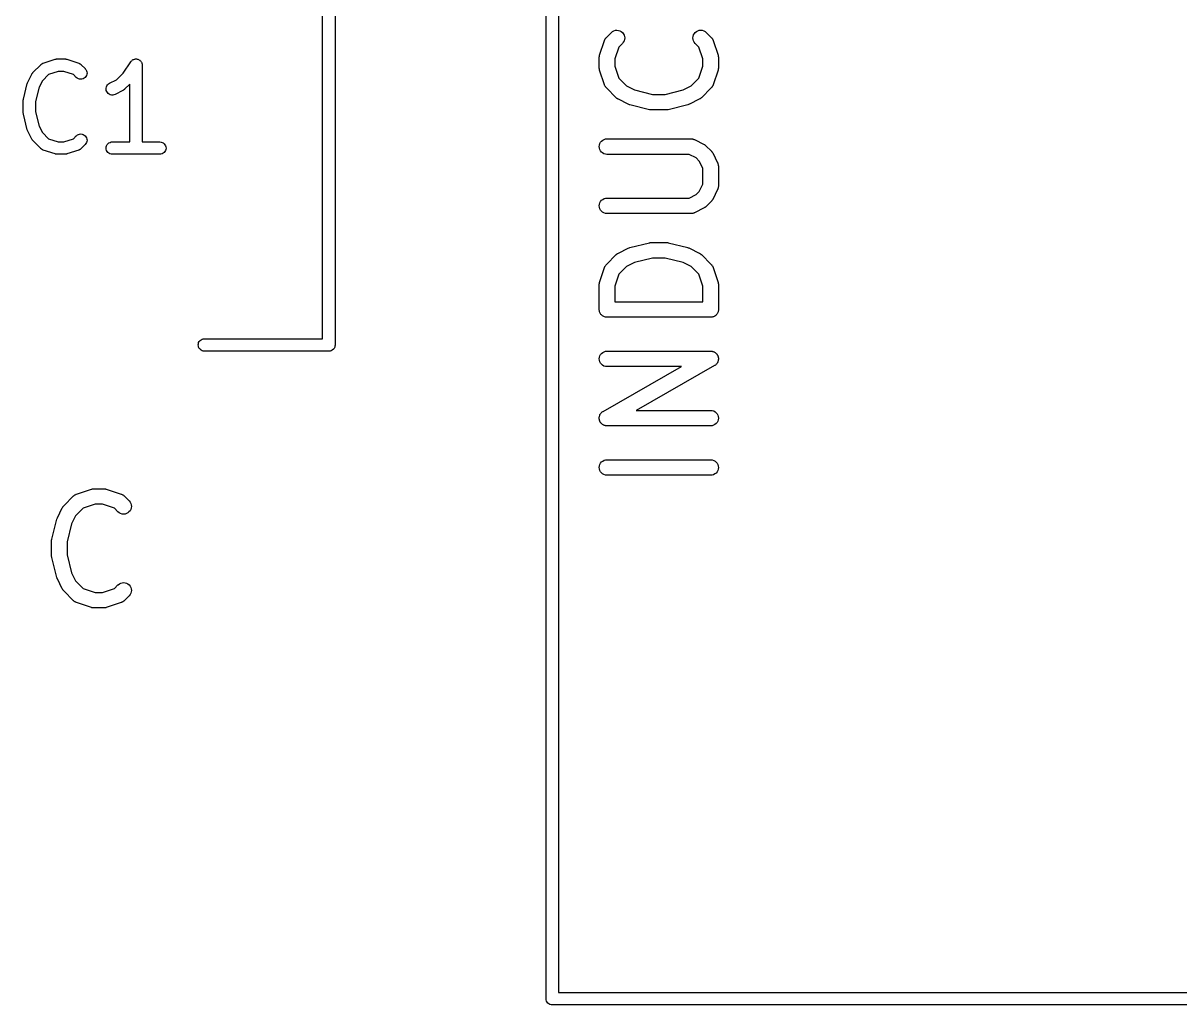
# Model space of a CAD drawing. Extents: x 105.3 to 177.1, y -73.4 to -52.7.
# Drawn here: x 141.04 to 152.2, y -72.99 to -63.52 of the extents above; entities that cross this region are included whole.
import ezdxf

# ---------------------------------------------------------------- set-up
doc = ezdxf.new("R2010")
doc.units = 0
doc.layers.add('BLACK', color=7, linetype='CONTINUOUS')

msp = doc.modelspace()

# ---------------------------------------------------------------- linework, layer by layer
at = {"layer": 'BLACK', "linetype": 'CONTINUOUS'}
for p, q in [((146.085, -72.9221), (146.085, -55.778)), ((146.205, -55.835), (146.205, -72.865)), ((143.93, -66.56), (143.93, -63.1893)), ((144.05, -63.1674), (144.05, -66.6171)), ((146.727, -63.5966), (146.74, -63.5899)), ((146.74, -63.5899), (146.754, -63.5858)), ((146.754, -63.5858), (146.768, -63.5845)), ((146.768, -63.5845), (146.783, -63.5861)), ((146.783, -63.5861), (146.797, -63.5905)), ((146.797, -63.5905), (146.81, -63.5975)), ((147.536, -63.5969), (147.549, -63.5901)), ((147.549, -63.5901), (147.563, -63.5859)), ((147.563, -63.5859), (147.577, -63.5845)), ((147.577, -63.5845), (147.592, -63.586)), ((147.592, -63.586), (147.606, -63.5903)), ((147.606, -63.5903), (147.619, -63.5972)), ((146.601, -63.8263), (146.649, -63.6834)), ((146.649, -63.6824), (146.65, -63.6804)), ((146.649, -63.6834), (146.649, -63.6824)), ((146.65, -63.6804), (146.651, -63.6783)), ((146.651, -63.6783), (146.653, -63.6738)), ((146.653, -63.6738), (146.655, -63.6691)), ((146.655, -63.6691), (146.657, -63.6674)), ((146.657, -63.6674), (146.658, -63.6654)), ((146.658, -63.6654), (146.661, -63.6615)), ((146.661, -63.6615), (146.664, -63.6573)), ((146.664, -63.6573), (146.666, -63.6558)), ((146.666, -63.6558), (146.667, -63.6541)), ((146.667, -63.6541), (146.715, -63.6065)), ((146.715, -63.6058), (146.727, -63.5966)), ((146.715, -63.6065), (146.715, -63.6058)), ((146.81, -63.5975), (146.821, -63.6069)), ((146.821, -63.6069), (146.83, -63.6182)), ((146.83, -63.7012), (146.821, -63.7126)), ((146.83, -63.6182), (146.837, -63.6312)), ((146.837, -63.6883), (146.83, -63.7012)), ((146.837, -63.6312), (146.841, -63.6452)), ((146.841, -63.6743), (146.837, -63.6883)), ((146.841, -63.6452), (146.843, -63.6598)), ((146.843, -63.6598), (146.841, -63.6743)), ((147.502, -63.6587), (147.504, -63.6442)), ((147.503, -63.6733), (147.502, -63.6587)), ((147.508, -63.6874), (147.503, -63.6733)), ((147.504, -63.6442), (147.508, -63.6302)), ((147.508, -63.6302), (147.515, -63.6174)), ((147.514, -63.7004), (147.508, -63.6874)), ((147.523, -63.7118), (147.514, -63.7004)), ((147.515, -63.6174), (147.524, -63.6061)), ((147.524, -63.6061), (147.536, -63.5969)), ((147.619, -63.5972), (147.63, -63.6065)), ((147.63, -63.6065), (147.678, -63.6541)), ((147.678, -63.6541), (147.679, -63.6549)), ((147.679, -63.6549), (147.68, -63.6566)), ((147.68, -63.6566), (147.682, -63.6581)), ((147.682, -63.6581), (147.684, -63.6623)), ((147.684, -63.6623), (147.688, -63.6663)), ((147.688, -63.6663), (147.689, -63.6682)), ((147.689, -63.6682), (147.69, -63.6701)), ((147.69, -63.6701), (147.692, -63.6747)), ((147.692, -63.6747), (147.694, -63.6793)), ((147.694, -63.6793), (147.695, -63.6814)), ((147.695, -63.6814), (147.696, -63.6834)), ((147.696, -63.6834), (147.744, -63.8263)), ((146.786, -63.7477), (146.747, -63.8622)), ((146.821, -63.7126), (146.786, -63.7477)), ((147.524, -63.7126), (147.523, -63.7118)), ((147.559, -63.7477), (147.524, -63.7126)), ((147.597, -63.8622), (147.559, -63.7477)), ((141.135, -63.9938), (141.211, -63.9176)), ((141.211, -63.9176), (141.212, -63.917)), ((141.212, -63.917), (141.213, -63.9159)), ((141.213, -63.9159), (141.215, -63.9146)), ((141.215, -63.9146), (141.218, -63.9122)), ((141.218, -63.9122), (141.221, -63.9097)), ((141.221, -63.9097), (141.223, -63.9089)), ((141.223, -63.9089), (141.224, -63.9078)), ((141.224, -63.9078), (141.228, -63.9062)), ((141.228, -63.9062), (141.232, -63.9043)), ((141.232, -63.9043), (141.233, -63.9038)), ((141.233, -63.9038), (141.235, -63.9031)), ((141.235, -63.9031), (141.349, -63.865)), ((141.349, -63.865), (141.35, -63.8647)), ((141.35, -63.8647), (141.353, -63.864)), ((141.353, -63.864), (141.356, -63.863)), ((141.356, -63.863), (141.359, -63.8628)), ((141.359, -63.8628), (141.361, -63.8623)), ((141.361, -63.8623), (141.365, -63.8622)), ((141.365, -63.8622), (141.368, -63.8619)), ((141.368, -63.8619), (141.444, -63.8619)), ((141.444, -63.8619), (141.445, -63.8619)), ((141.445, -63.8619), (141.448, -63.8623)), ((141.448, -63.8623), (141.452, -63.8624)), ((141.452, -63.8624), (141.454, -63.8629)), ((141.454, -63.8629), (141.457, -63.8632)), ((141.457, -63.8632), (141.46, -63.8642)), ((141.46, -63.8642), (141.463, -63.865)), ((141.463, -63.865), (141.578, -63.9031)), ((141.578, -63.9031), (141.578, -63.9033)), ((141.578, -63.9033), (141.58, -63.9041)), ((141.58, -63.9041), (141.582, -63.9046)), ((141.582, -63.9046), (141.585, -63.9065)), ((141.585, -63.9065), (141.589, -63.9083)), ((141.589, -63.9083), (141.59, -63.9093)), ((141.59, -63.9093), (141.592, -63.9101)), ((141.592, -63.9101), (141.595, -63.9127)), ((141.595, -63.9127), (141.598, -63.9152)), ((141.598, -63.9152), (141.6, -63.9165)), ((141.6, -63.9165), (141.601, -63.9176)), ((141.601, -63.9176), (141.639, -63.9557)), ((142.007, -63.998), (142.08, -63.8886)), ((142.08, -63.888), (142.081, -63.8879)), ((142.08, -63.8886), (142.08, -63.888)), ((142.08, -63.888), (142.08, -63.888)), ((142.08, -63.888), (142.08, -63.888)), ((142.081, -63.8879), (142.084, -63.8834)), ((142.084, -63.8834), (142.088, -63.879)), ((142.088, -63.879), (142.093, -63.8753)), ((142.088, -63.879), (142.088, -63.879)), ((142.088, -63.879), (142.088, -63.879)), ((142.093, -63.8753), (142.097, -63.8717)), ((142.097, -63.8716), (142.103, -63.8688)), ((142.097, -63.8717), (142.097, -63.8716)), ((142.097, -63.8717), (142.097, -63.8717)), ((142.103, -63.8688), (142.108, -63.8663)), ((142.108, -63.8662), (142.114, -63.8645)), ((142.108, -63.8663), (142.108, -63.8662)), ((142.108, -63.8663), (142.108, -63.8663)), ((142.114, -63.8645), (142.119, -63.863)), ((142.119, -63.8629), (142.125, -63.8624)), ((142.119, -63.863), (142.119, -63.8629)), ((142.119, -63.863), (142.119, -63.863)), ((142.125, -63.8624), (142.13, -63.8619)), ((142.13, -63.8619), (142.131, -63.8619)), ((142.13, -63.8619), (142.13, -63.8619)), ((142.131, -63.8619), (142.136, -63.8625)), ((142.136, -63.8625), (142.142, -63.8631)), ((142.142, -63.8631), (142.142, -63.8631)), ((142.142, -63.8631), (142.142, -63.8631)), ((142.142, -63.8631), (142.147, -63.8648)), ((142.147, -63.8648), (142.153, -63.8666)), ((142.153, -63.8666), (142.153, -63.8666)), ((142.153, -63.8666), (142.153, -63.8666)), ((142.153, -63.8666), (142.159, -63.8695)), ((142.159, -63.8695), (142.164, -63.8722)), ((142.164, -63.8722), (142.164, -63.8722)), ((142.164, -63.8722), (142.164, -63.8722)), ((142.164, -63.8722), (142.168, -63.8761)), ((142.168, -63.8761), (142.173, -63.8796)), ((142.173, -63.8796), (142.173, -63.8797)), ((142.173, -63.8797), (142.173, -63.8797)), ((142.173, -63.8797), (142.176, -63.8844)), ((142.176, -63.8844), (142.18, -63.8887)), ((142.18, -63.8887), (142.18, -63.8887)), ((142.18, -63.8887), (142.18, -63.8888)), ((142.18, -63.8888), (142.183, -63.8941)), ((142.183, -63.8941), (142.185, -63.899)), ((142.185, -63.899), (142.185, -63.8991)), ((142.185, -63.8991), (142.186, -63.8991)), ((142.186, -63.8991), (142.187, -63.9044)), ((142.187, -63.9044), (142.189, -63.9102)), ((142.189, -63.9102), (142.189, -63.9103)), ((142.189, -63.9103), (142.189, -63.9103)), ((142.189, -63.9103), (142.189, -63.9159)), ((142.189, -63.9159), (142.19, -63.9219)), ((142.19, -63.9219), (142.19, -64.6619)), ((146.597, -63.849), (146.598, -63.8448)), ((146.597, -63.85), (146.597, -63.849)), ((146.597, -63.9452), (146.597, -63.85)), ((146.598, -63.8406), (146.599, -63.8375)), ((146.598, -63.8448), (146.598, -63.8406)), ((146.599, -63.8344), (146.6, -63.8304)), ((146.599, -63.8375), (146.599, -63.8344)), ((146.6, -63.8304), (146.601, -63.8263)), ((146.747, -63.8622), (146.747, -63.9331)), ((147.597, -63.9331), (147.597, -63.8622)), ((147.744, -63.8263), (147.744, -63.8273)), ((147.744, -63.8273), (147.745, -63.8314)), ((147.745, -63.8314), (147.746, -63.8354)), ((147.746, -63.8354), (147.746, -63.8385)), ((147.746, -63.8385), (147.747, -63.8416)), ((147.747, -63.8416), (147.747, -63.8458)), ((147.747, -63.8458), (147.747, -63.85)), ((147.747, -63.85), (147.747, -63.9452)), ((141.086, -64.0855), (141.124, -64.0094)), ((141.124, -64.0086), (141.126, -64.0058)), ((141.124, -64.0094), (141.124, -64.0086)), ((141.126, -64.0058), (141.128, -64.0028)), ((141.128, -64.0028), (141.129, -64.0009)), ((141.129, -64.0009), (141.131, -63.9988)), ((141.131, -63.9988), (141.133, -63.9964)), ((141.133, -63.9964), (141.135, -63.9938)), ((141.286, -64.0124), (141.227, -64.0717)), ((141.378, -63.9819), (141.286, -64.0124)), ((141.435, -63.9819), (141.378, -63.9819)), ((141.526, -64.0124), (141.435, -63.9819)), ((141.554, -64.0405), (141.526, -64.0124)), ((141.563, -64.048), (141.554, -64.0405)), ((141.639, -64.0408), (141.63, -64.0482)), ((141.639, -63.9557), (141.64, -63.9563)), ((141.646, -64.0318), (141.639, -64.0408)), ((141.64, -63.9563), (141.647, -63.9654)), ((141.652, -64.0215), (141.646, -64.0318)), ((141.647, -63.9654), (141.652, -63.9758)), ((141.652, -63.9758), (141.656, -63.9871)), ((141.655, -64.0104), (141.652, -64.0215)), ((141.657, -63.9987), (141.655, -64.0104)), ((141.656, -63.9871), (141.657, -63.9987)), ((141.942, -64.0631), (142.007, -63.998)), ((146.598, -63.9494), (146.597, -63.9452)), ((146.598, -63.9536), (146.598, -63.9494)), ((146.599, -63.9567), (146.598, -63.9536)), ((146.599, -63.9598), (146.599, -63.9567)), ((146.6, -63.9638), (146.599, -63.9598)), ((146.601, -63.968), (146.6, -63.9638)), ((146.601, -63.969), (146.601, -63.968)), ((146.649, -64.1118), (146.601, -63.969)), ((146.747, -63.9331), (146.786, -64.0476)), ((147.559, -64.0476), (147.597, -63.9331)), ((147.744, -63.969), (147.696, -64.1118)), ((147.746, -63.9608), (147.744, -63.9648)), ((147.744, -63.9648), (147.744, -63.969)), ((147.747, -63.9547), (147.746, -63.9577)), ((147.746, -63.9577), (147.746, -63.9608)), ((147.747, -63.9452), (147.747, -63.9463)), ((147.747, -63.9463), (147.747, -63.9505)), ((147.747, -63.9505), (147.747, -63.9547)), ((141.043, -64.2502), (141.081, -64.0978)), ((141.081, -64.0978), (141.082, -64.097)), ((141.082, -64.0965), (141.084, -64.0913)), ((141.082, -64.0968), (141.082, -64.0965)), ((141.082, -64.097), (141.082, -64.0968)), ((141.084, -64.0913), (141.086, -64.086)), ((141.086, -64.0858), (141.086, -64.0855)), ((141.086, -64.086), (141.086, -64.0858)), ((141.196, -64.1333), (141.161, -64.2721)), ((141.227, -64.0717), (141.196, -64.1333)), ((141.574, -64.0535), (141.563, -64.048)), ((141.585, -64.0569), (141.574, -64.0535)), ((141.596, -64.0581), (141.585, -64.0569)), ((141.608, -64.057), (141.596, -64.0581)), ((141.619, -64.0536), (141.608, -64.057)), ((141.63, -64.0482), (141.619, -64.0536)), ((141.842, -64.1427), (141.845, -64.1313)), ((141.842, -64.1544), (141.842, -64.1427)), ((141.845, -64.1313), (141.849, -64.1206)), ((141.849, -64.1206), (141.856, -64.1111)), ((141.856, -64.1111), (141.865, -64.103)), ((141.865, -64.103), (141.875, -64.0968)), ((141.875, -64.0968), (141.942, -64.0631)), ((142.07, -64.1049), (142.02, -64.1548)), ((142.07, -64.6619), (142.07, -64.1049)), ((146.65, -64.1138), (146.649, -64.1118)), ((146.65, -64.1159), (146.65, -64.1138)), ((146.653, -64.1205), (146.65, -64.1159)), ((146.655, -64.1252), (146.653, -64.1205)), ((146.656, -64.127), (146.655, -64.1252)), ((146.657, -64.1289), (146.656, -64.127)), ((146.66, -64.133), (146.657, -64.1289)), ((146.663, -64.1371), (146.66, -64.133)), ((146.665, -64.1387), (146.663, -64.1371)), ((146.666, -64.1404), (146.665, -64.1387)), ((146.667, -64.1411), (146.666, -64.1404)), ((146.762, -64.2364), (146.667, -64.1411)), ((146.786, -64.0476), (146.86, -64.1217)), ((146.86, -64.1217), (146.937, -64.1602)), ((147.408, -64.1602), (147.485, -64.1217)), ((147.485, -64.1217), (147.559, -64.0476)), ((147.678, -64.1411), (147.583, -64.2364)), ((147.679, -64.1394), (147.678, -64.1411)), ((147.681, -64.1379), (147.679, -64.1394)), ((147.684, -64.1338), (147.681, -64.1379)), ((147.687, -64.1298), (147.684, -64.1338)), ((147.688, -64.1279), (147.687, -64.1298)), ((147.689, -64.1261), (147.688, -64.1279)), ((147.692, -64.1214), (147.689, -64.1261)), ((147.694, -64.1169), (147.692, -64.1214)), ((147.695, -64.1148), (147.694, -64.1169)), ((147.696, -64.1128), (147.695, -64.1148)), ((147.696, -64.1118), (147.696, -64.1128)), ((141.041, -64.2639), (141.042, -64.2629)), ((141.041, -64.2648), (141.041, -64.2639)), ((141.042, -64.2571), (141.043, -64.2523)), ((141.042, -64.2618), (141.042, -64.2571)), ((141.042, -64.2629), (141.042, -64.2618)), ((141.043, -64.2513), (141.043, -64.2502)), ((141.043, -64.2523), (141.043, -64.2513)), ((141.843, -64.166), (141.842, -64.1544)), ((141.848, -64.1769), (141.843, -64.166)), ((141.854, -64.1869), (141.848, -64.1769)), ((141.862, -64.1955), (141.854, -64.1869)), ((141.871, -64.2023), (141.862, -64.1955)), ((141.882, -64.2072), (141.871, -64.2023)), ((141.893, -64.2099), (141.882, -64.2072)), ((141.905, -64.2104), (141.893, -64.2099)), ((141.917, -64.2085), (141.905, -64.2104)), ((141.928, -64.2045), (141.917, -64.2085)), ((142.004, -64.166), (141.928, -64.2041)), ((141.928, -64.2041), (141.928, -64.2045)), ((142.007, -64.1643), (142.004, -64.166)), ((142.01, -64.1627), (142.007, -64.1643)), ((142.012, -64.1611), (142.01, -64.1627)), ((142.014, -64.1598), (142.012, -64.1611)), ((142.017, -64.1575), (142.014, -64.1598)), ((142.019, -64.1554), (142.017, -64.1575)), ((142.02, -64.1548), (142.019, -64.1554)), ((146.765, -64.239), (146.762, -64.2364)), ((146.768, -64.242), (146.765, -64.239)), ((146.771, -64.2437), (146.768, -64.242)), ((146.774, -64.2457), (146.771, -64.2437)), ((146.777, -64.2476), (146.774, -64.2457)), ((146.781, -64.2499), (146.777, -64.2476)), ((146.782, -64.2504), (146.781, -64.2499)), ((146.877, -64.298), (146.782, -64.2504)), ((146.937, -64.1602), (147.11, -64.2036)), ((147.11, -64.2036), (147.235, -64.2036)), ((147.235, -64.2036), (147.408, -64.1602)), ((147.563, -64.2504), (147.468, -64.298)), ((147.567, -64.2482), (147.563, -64.2504)), ((147.57, -64.2462), (147.567, -64.2482)), ((147.573, -64.2443), (147.57, -64.2462)), ((147.575, -64.2426), (147.573, -64.2443)), ((147.579, -64.2397), (147.575, -64.2426)), ((147.582, -64.2371), (147.579, -64.2397)), ((147.583, -64.2364), (147.582, -64.2371)), ((141.041, -64.379), (141.041, -64.2648)), ((141.161, -64.2721), (141.161, -64.3717)), ((141.161, -64.3717), (141.196, -64.5105)), ((146.877, -64.2982), (146.877, -64.298)), ((146.878, -64.2983), (146.877, -64.2982)), ((146.884, -64.3008), (146.878, -64.2983)), ((146.891, -64.3033), (146.884, -64.3008)), ((146.891, -64.3035), (146.891, -64.3033)), ((146.891, -64.3033), (146.891, -64.3033)), ((146.892, -64.3037), (146.891, -64.3035)), ((147.083, -64.3513), (146.892, -64.3037)), ((147.084, -64.3515), (147.083, -64.3513)), ((147.085, -64.3519), (147.084, -64.3515)), ((147.091, -64.3526), (147.085, -64.3519)), ((147.097, -64.3535), (147.091, -64.3526)), ((147.099, -64.3534), (147.097, -64.3535)), ((147.1, -64.3536), (147.099, -64.3534)), ((147.101, -64.3536), (147.1, -64.3536)), ((147.244, -64.3536), (147.101, -64.3536)), ((147.245, -64.3534), (147.244, -64.3536)), ((147.246, -64.3535), (147.245, -64.3534)), ((147.252, -64.3527), (147.246, -64.3535)), ((147.258, -64.3521), (147.252, -64.3527)), ((147.26, -64.3518), (147.258, -64.3521)), ((147.261, -64.3516), (147.26, -64.3518)), ((147.262, -64.3513), (147.261, -64.3516)), ((147.452, -64.3037), (147.262, -64.3513)), ((147.453, -64.3036), (147.452, -64.3037)), ((147.46, -64.3012), (147.453, -64.3035)), ((147.453, -64.3035), (147.453, -64.3036)), ((147.466, -64.2988), (147.46, -64.3012)), ((147.467, -64.2986), (147.466, -64.2988)), ((147.468, -64.298), (147.467, -64.2985)), ((147.467, -64.2985), (147.467, -64.2986)), ((141.042, -64.3801), (141.041, -64.379)), ((141.041, -64.3812), (141.042, -64.3801)), ((141.042, -64.3859), (141.041, -64.3812)), ((141.043, -64.3907), (141.042, -64.3859)), ((141.043, -64.3917), (141.043, -64.3907)), ((141.043, -64.3928), (141.043, -64.3917)), ((141.043, -64.3936), (141.043, -64.3928)), ((141.081, -64.546), (141.043, -64.3936)), ((141.081, -64.5462), (141.081, -64.546)), ((141.081, -64.5465), (141.081, -64.5462)), ((141.083, -64.5518), (141.081, -64.5465)), ((141.085, -64.557), (141.083, -64.5518)), ((141.085, -64.5572), (141.085, -64.557)), ((141.085, -64.5575), (141.085, -64.5572)), ((141.086, -64.5583), (141.085, -64.5575)), ((141.124, -64.6345), (141.086, -64.5583)), ((141.196, -64.5105), (141.227, -64.5721)), ((141.227, -64.5721), (141.286, -64.6314)), ((141.555, -64.6027), (141.564, -64.5954)), ((141.564, -64.5954), (141.574, -64.59)), ((141.574, -64.59), (141.586, -64.5867)), ((141.586, -64.5867), (141.597, -64.5857)), ((141.597, -64.5857), (141.609, -64.587)), ((141.609, -64.587), (141.62, -64.5905)), ((141.62, -64.5905), (141.63, -64.5961)), ((141.63, -64.5961), (141.639, -64.6036)), ((141.126, -64.6373), (141.124, -64.6345)), ((141.127, -64.6403), (141.126, -64.6373)), ((141.129, -64.6423), (141.127, -64.6403)), ((141.13, -64.6444), (141.129, -64.6423)), ((141.132, -64.6468), (141.13, -64.6444)), ((141.135, -64.6494), (141.132, -64.6468)), ((141.135, -64.65), (141.135, -64.6494)), ((141.211, -64.7262), (141.135, -64.65)), ((141.286, -64.6314), (141.378, -64.6619)), ((141.378, -64.6619), (141.435, -64.6619)), ((141.435, -64.6619), (141.526, -64.6314)), ((141.526, -64.6314), (141.554, -64.6033)), ((141.554, -64.6033), (141.555, -64.6027)), ((141.639, -64.6881), (141.601, -64.7262)), ((141.639, -64.6036), (141.647, -64.6127)), ((141.647, -64.6791), (141.639, -64.6881)), ((141.647, -64.6127), (141.652, -64.623)), ((141.652, -64.6688), (141.647, -64.6791)), ((141.652, -64.623), (141.656, -64.6343)), ((141.655, -64.6576), (141.652, -64.6688)), ((141.657, -64.6459), (141.655, -64.6576)), ((141.656, -64.6343), (141.657, -64.6459)), ((141.841, -64.7215), (141.843, -64.7098)), ((141.843, -64.7098), (141.846, -64.6987)), ((141.846, -64.6987), (141.852, -64.6884)), ((141.852, -64.6884), (141.859, -64.6793)), ((141.859, -64.6793), (141.868, -64.6719)), ((141.868, -64.6719), (141.879, -64.6664)), ((141.879, -64.6664), (141.89, -64.663)), ((141.89, -64.663), (141.901, -64.6619)), ((141.901, -64.6619), (142.07, -64.6619)), ((142.19, -64.6619), (142.359, -64.6619)), ((142.359, -64.6619), (142.359, -64.6619)), ((142.359, -64.6619), (142.371, -64.6632)), ((142.371, -64.6632), (142.382, -64.6668)), ((142.382, -64.6668), (142.392, -64.6724)), ((142.392, -64.6724), (142.401, -64.6799)), ((142.401, -64.6799), (142.409, -64.689)), ((142.409, -64.689), (142.414, -64.6994)), ((142.414, -64.6994), (142.418, -64.7107)), ((146.597, -64.7066), (146.599, -64.6921)), ((146.599, -64.7212), (146.597, -64.7066)), ((146.599, -64.6921), (146.603, -64.6781)), ((146.603, -64.6781), (146.61, -64.6652)), ((146.61, -64.6652), (146.62, -64.6539)), ((146.62, -64.6539), (146.631, -64.6447)), ((146.631, -64.6447), (146.644, -64.6378)), ((146.644, -64.6378), (146.658, -64.6336)), ((146.658, -64.6336), (146.672, -64.6321)), ((146.672, -64.6321), (147.482, -64.6321)), ((147.482, -64.6321), (147.483, -64.6321)), ((147.483, -64.6321), (147.485, -64.6324)), ((147.485, -64.6324), (147.487, -64.6323)), ((147.487, -64.6323), (147.492, -64.6332)), ((147.492, -64.6332), (147.497, -64.6338)), ((147.497, -64.6338), (147.5, -64.6344)), ((147.5, -64.6344), (147.502, -64.6348)), ((147.502, -64.6348), (147.507, -64.6367)), ((147.507, -64.6367), (147.511, -64.6382)), ((147.511, -64.6382), (147.513, -64.6393)), ((147.513, -64.6393), (147.515, -64.6401)), ((147.515, -64.6401), (147.611, -64.6877)), ((147.611, -64.6877), (147.612, -64.6882)), ((147.612, -64.6882), (147.615, -64.6904)), ((147.615, -64.6904), (147.619, -64.6924)), ((147.619, -64.6924), (147.621, -64.6944)), ((147.621, -64.6944), (147.624, -64.6961)), ((147.624, -64.6961), (147.627, -64.6991)), ((147.627, -64.6991), (147.63, -64.7017)), ((147.63, -64.7017), (147.678, -64.7493)), ((141.213, -64.7274), (141.211, -64.7262)), ((141.214, -64.7287), (141.213, -64.7274)), ((141.217, -64.7311), (141.214, -64.7287)), ((141.22, -64.7337), (141.217, -64.7311)), ((141.222, -64.7345), (141.22, -64.7337)), ((141.223, -64.7355), (141.222, -64.7345)), ((141.227, -64.7373), (141.223, -64.7355)), ((141.231, -64.7392), (141.227, -64.7373)), ((141.232, -64.7397), (141.231, -64.7392)), ((141.234, -64.7405), (141.232, -64.7397)), ((141.235, -64.7407), (141.234, -64.7405)), ((141.349, -64.7788), (141.235, -64.7407)), ((141.352, -64.7796), (141.349, -64.7788)), ((141.356, -64.7806), (141.352, -64.7796)), ((141.358, -64.7809), (141.356, -64.7806)), ((141.361, -64.7814), (141.358, -64.7809)), ((141.364, -64.7815), (141.361, -64.7814)), ((141.367, -64.7819), (141.364, -64.7815)), ((141.368, -64.7819), (141.367, -64.7819)), ((141.444, -64.7819), (141.368, -64.7819)), ((141.448, -64.7816), (141.444, -64.7819)), ((141.451, -64.7815), (141.448, -64.7816)), ((141.453, -64.781), (141.451, -64.7815)), ((141.456, -64.7808), (141.453, -64.781)), ((141.459, -64.7798), (141.456, -64.7808)), ((141.462, -64.7791), (141.459, -64.7798)), ((141.463, -64.7788), (141.462, -64.7791)), ((141.578, -64.7407), (141.463, -64.7788)), ((141.579, -64.74), (141.578, -64.7407)), ((141.581, -64.7395), (141.579, -64.74)), ((141.585, -64.7376), (141.581, -64.7395)), ((141.588, -64.736), (141.585, -64.7376)), ((141.59, -64.7349), (141.588, -64.736)), ((141.591, -64.7341), (141.59, -64.7349)), ((141.594, -64.7316), (141.591, -64.7341)), ((141.598, -64.7292), (141.594, -64.7316)), ((141.599, -64.7279), (141.598, -64.7292)), ((141.6, -64.7268), (141.599, -64.7279)), ((141.601, -64.7262), (141.6, -64.7268)), ((141.842, -64.7331), (141.841, -64.7215)), ((141.846, -64.7444), (141.842, -64.7331)), ((141.851, -64.7548), (141.846, -64.7444)), ((141.859, -64.7639), (141.851, -64.7548)), ((141.868, -64.7714), (141.859, -64.7639)), ((141.878, -64.7771), (141.868, -64.7714)), ((141.889, -64.7806), (141.878, -64.7771)), ((141.901, -64.7819), (141.889, -64.7806)), ((142.359, -64.7819), (141.901, -64.7819)), ((141.901, -64.7819), (141.901, -64.7819)), ((142.37, -64.7808), (142.359, -64.7819)), ((142.381, -64.7774), (142.37, -64.7808)), ((142.392, -64.7719), (142.381, -64.7774)), ((142.401, -64.7645), (142.392, -64.7719)), ((142.408, -64.7555), (142.401, -64.7645)), ((142.414, -64.7452), (142.408, -64.7555)), ((142.417, -64.734), (142.414, -64.7452)), ((142.419, -64.7223), (142.417, -64.734)), ((142.418, -64.7107), (142.419, -64.7223)), ((146.603, -64.7352), (146.599, -64.7212)), ((146.61, -64.7482), (146.603, -64.7352)), ((146.619, -64.7596), (146.61, -64.7482)), ((146.63, -64.769), (146.619, -64.7596)), ((146.643, -64.7761), (146.63, -64.769)), ((146.657, -64.7805), (146.643, -64.7761)), ((146.671, -64.7821), (146.657, -64.7805)), ((146.672, -64.7821), (146.671, -64.7821)), ((147.464, -64.7821), (146.672, -64.7821)), ((147.533, -64.8164), (147.464, -64.7821)), ((147.563, -64.8468), (147.533, -64.8164)), ((147.678, -64.7493), (147.679, -64.7501)), ((147.679, -64.7501), (147.681, -64.7534)), ((147.681, -64.7534), (147.684, -64.7564)), ((147.684, -64.7564), (147.686, -64.7591)), ((147.686, -64.7591), (147.688, -64.7615)), ((147.688, -64.7615), (147.69, -64.7653)), ((147.69, -64.7653), (147.692, -64.7688)), ((147.692, -64.7688), (147.739, -64.8641)), ((147.597, -64.9153), (147.563, -64.8468)), ((147.597, -65.0704), (147.597, -64.9153)), ((147.739, -64.8641), (147.74, -64.865)), ((147.74, -64.865), (147.741, -64.8671)), ((147.741, -64.8671), (147.742, -64.869)), ((147.742, -64.869), (147.743, -64.874)), ((147.743, -64.874), (147.745, -64.8788)), ((147.745, -64.8788), (147.745, -64.8809)), ((147.745, -64.8809), (147.746, -64.8831)), ((147.746, -64.8831), (147.746, -64.8882)), ((147.746, -64.8882), (147.747, -64.8932)), ((147.747, -64.8932), (147.747, -64.8954)), ((147.747, -64.8954), (147.747, -64.8976)), ((147.747, -64.8976), (147.747, -65.0881)), ((147.533, -65.1693), (147.563, -65.1389)), ((147.563, -65.1389), (147.597, -65.0704)), ((147.739, -65.1216), (147.692, -65.2169)), ((147.74, -65.1196), (147.739, -65.1216)), ((147.741, -65.1176), (147.74, -65.1196)), ((147.743, -65.1128), (147.741, -65.1176)), ((147.745, -65.108), (147.743, -65.1128)), ((147.746, -65.1037), (147.745, -65.1058)), ((147.745, -65.1058), (147.745, -65.108)), ((147.747, -65.0935), (147.746, -65.0986)), ((147.746, -65.0986), (147.746, -65.1037)), ((147.747, -65.0881), (147.747, -65.0891)), ((147.747, -65.0891), (147.747, -65.0913)), ((147.747, -65.0913), (147.747, -65.0935)), ((146.597, -65.278), (146.599, -65.2635)), ((146.599, -65.2635), (146.603, -65.2495)), ((146.603, -65.2495), (146.61, -65.2366)), ((146.61, -65.2366), (146.62, -65.2254)), ((146.62, -65.2254), (146.631, -65.2161)), ((146.631, -65.2161), (146.644, -65.2092)), ((146.644, -65.2092), (146.658, -65.205)), ((146.658, -65.205), (146.672, -65.2036)), ((146.672, -65.2036), (147.464, -65.2036)), ((147.464, -65.2036), (147.533, -65.1693)), ((147.678, -65.2364), (147.63, -65.284)), ((147.68, -65.2331), (147.678, -65.2364)), ((147.683, -65.2301), (147.68, -65.2331)), ((147.685, -65.2275), (147.683, -65.2301)), ((147.687, -65.2251), (147.685, -65.2275)), ((147.689, -65.2213), (147.687, -65.2251)), ((147.691, -65.2178), (147.689, -65.2213)), ((147.692, -65.2169), (147.691, -65.2178)), ((146.599, -65.2926), (146.597, -65.278)), ((146.603, -65.3067), (146.599, -65.2926)), ((146.61, -65.3196), (146.603, -65.3067)), ((146.619, -65.331), (146.61, -65.3196)), ((146.63, -65.3405), (146.619, -65.331)), ((146.643, -65.3475), (146.63, -65.3405)), ((146.657, -65.3519), (146.643, -65.3475)), ((146.671, -65.3536), (146.657, -65.3519)), ((146.672, -65.3536), (146.671, -65.3536)), ((147.482, -65.3536), (146.672, -65.3536)), ((147.484, -65.3534), (147.482, -65.3536)), ((147.486, -65.3534), (147.484, -65.3534)), ((147.491, -65.3526), (147.486, -65.3534)), ((147.496, -65.3521), (147.491, -65.3526)), ((147.499, -65.3515), (147.496, -65.3521)), ((147.501, -65.3512), (147.499, -65.3515)), ((147.506, -65.3494), (147.501, -65.3512)), ((147.51, -65.3479), (147.506, -65.3494)), ((147.512, -65.3469), (147.51, -65.3479)), ((147.515, -65.3461), (147.512, -65.3469)), ((147.611, -65.298), (147.515, -65.3457)), ((147.515, -65.3457), (147.515, -65.3461)), ((147.614, -65.2958), (147.611, -65.298)), ((147.618, -65.2939), (147.614, -65.2958)), ((147.62, -65.2919), (147.618, -65.2939)), ((147.623, -65.2902), (147.62, -65.2919)), ((147.626, -65.2873), (147.623, -65.2902)), ((147.629, -65.2847), (147.626, -65.2873)), ((147.63, -65.284), (147.629, -65.2847)), ((146.782, -65.7353), (146.877, -65.6877)), ((146.877, -65.6877), (146.878, -65.6872)), ((146.878, -65.6869), (146.885, -65.6846)), ((146.878, -65.6871), (146.878, -65.6869)), ((146.878, -65.6872), (146.878, -65.6871)), ((146.885, -65.6846), (146.892, -65.6822)), ((146.892, -65.682), (147.083, -65.6344)), ((146.892, -65.6821), (146.892, -65.682)), ((146.892, -65.6822), (146.892, -65.6821)), ((147.083, -65.6344), (147.084, -65.6341)), ((147.084, -65.6341), (147.085, -65.634)), ((147.085, -65.634), (147.086, -65.6336)), ((147.086, -65.6336), (147.092, -65.633)), ((147.092, -65.633), (147.098, -65.6322)), ((147.098, -65.6322), (147.1, -65.6323)), ((147.1, -65.6323), (147.101, -65.6321)), ((147.101, -65.6321), (147.244, -65.6321)), ((147.244, -65.6321), (147.245, -65.6321)), ((147.245, -65.6321), (147.246, -65.6323)), ((147.246, -65.6323), (147.248, -65.6322)), ((147.248, -65.6322), (147.253, -65.6331)), ((147.253, -65.6331), (147.259, -65.6338)), ((147.259, -65.6338), (147.261, -65.6342)), ((147.261, -65.6342), (147.262, -65.6344)), ((147.262, -65.6344), (147.452, -65.682)), ((147.452, -65.682), (147.453, -65.6823)), ((147.453, -65.6823), (147.454, -65.6824)), ((147.454, -65.6824), (147.454, -65.6824)), ((147.454, -65.6824), (147.461, -65.6849)), ((147.461, -65.6849), (147.467, -65.6874)), ((147.467, -65.6874), (147.468, -65.6876)), ((147.468, -65.6876), (147.468, -65.6877)), ((147.468, -65.6877), (147.563, -65.7353)), ((146.667, -65.8446), (146.762, -65.7493)), ((146.762, -65.7493), (146.763, -65.7486)), ((146.763, -65.7486), (146.766, -65.746)), ((146.766, -65.746), (146.769, -65.7431)), ((146.769, -65.7431), (146.772, -65.7414)), ((146.772, -65.7414), (146.774, -65.7395)), ((146.774, -65.7395), (146.778, -65.7375)), ((146.778, -65.7375), (146.782, -65.7353)), ((146.937, -65.8255), (146.86, -65.864)), ((147.11, -65.7821), (146.937, -65.8255)), ((147.235, -65.7821), (147.11, -65.7821)), ((147.408, -65.8255), (147.235, -65.7821)), ((147.485, -65.864), (147.408, -65.8255)), ((147.563, -65.7353), (147.564, -65.7358)), ((147.564, -65.7358), (147.568, -65.7381)), ((147.568, -65.7381), (147.571, -65.7401)), ((147.571, -65.7401), (147.574, -65.742)), ((147.574, -65.742), (147.576, -65.7437)), ((147.576, -65.7437), (147.579, -65.7467)), ((147.579, -65.7467), (147.583, -65.7493)), ((147.583, -65.7493), (147.678, -65.8446)), ((146.601, -66.0168), (146.649, -65.8739)), ((146.649, -65.8729), (146.65, -65.8709)), ((146.649, -65.8739), (146.649, -65.8729)), ((146.65, -65.8709), (146.651, -65.8688)), ((146.651, -65.8688), (146.653, -65.8643)), ((146.653, -65.8643), (146.655, -65.8596)), ((146.655, -65.8596), (146.657, -65.8578)), ((146.657, -65.8578), (146.658, -65.8559)), ((146.658, -65.8559), (146.661, -65.8519)), ((146.661, -65.8519), (146.664, -65.8478)), ((146.664, -65.8478), (146.666, -65.8463)), ((146.666, -65.8463), (146.667, -65.8446)), ((146.86, -65.864), (146.786, -65.9381)), ((147.559, -65.9381), (147.485, -65.864)), ((147.678, -65.8446), (147.679, -65.8453)), ((147.679, -65.8453), (147.68, -65.8471)), ((147.68, -65.8471), (147.682, -65.8486)), ((147.682, -65.8486), (147.684, -65.8528)), ((147.684, -65.8528), (147.688, -65.8568)), ((147.688, -65.8568), (147.689, -65.8587)), ((147.689, -65.8587), (147.69, -65.8605)), ((147.69, -65.8605), (147.692, -65.8652)), ((147.692, -65.8652), (147.694, -65.8698)), ((147.694, -65.8698), (147.695, -65.8719)), ((147.695, -65.8719), (147.696, -65.8739)), ((147.696, -65.8739), (147.744, -66.0168)), ((146.597, -66.0394), (146.598, -66.0352)), ((146.597, -66.0405), (146.597, -66.0394)), ((146.597, -66.2786), (146.597, -66.0405)), ((146.598, -66.031), (146.599, -66.028)), ((146.598, -66.0352), (146.598, -66.031)), ((146.599, -66.0249), (146.6, -66.0209)), ((146.599, -66.028), (146.599, -66.0249)), ((146.6, -66.0209), (146.601, -66.0168)), ((146.786, -65.9381), (146.747, -66.0526)), ((147.597, -66.0526), (147.559, -65.9381)), ((147.744, -66.0168), (147.744, -66.0178)), ((147.744, -66.0178), (147.745, -66.0219)), ((147.745, -66.0219), (147.746, -66.0259)), ((147.746, -66.0259), (147.746, -66.029)), ((147.746, -66.029), (147.747, -66.0321)), ((147.747, -66.0321), (147.747, -66.0363)), ((147.747, -66.0363), (147.747, -66.0405)), ((147.747, -66.0405), (147.747, -66.2786)), ((146.747, -66.0526), (146.747, -66.2036)), ((147.597, -66.2036), (147.597, -66.0526)), ((146.747, -66.2036), (147.597, -66.2036)), ((146.598, -66.2856), (146.597, -66.2786)), ((146.599, -66.2926), (146.598, -66.2856)), ((146.599, -66.2929), (146.599, -66.2926)), ((146.599, -66.2931), (146.599, -66.2929)), ((146.601, -66.2999), (146.599, -66.2931)), ((146.603, -66.3067), (146.601, -66.2999)), ((146.603, -66.3069), (146.603, -66.3067)), ((146.603, -66.3072), (146.603, -66.3069)), ((146.606, -66.3134), (146.603, -66.3072)), ((146.61, -66.3196), (146.606, -66.3134)), ((146.61, -66.3198), (146.61, -66.3196)), ((146.61, -66.3201), (146.61, -66.3198)), ((146.614, -66.3256), (146.61, -66.3201)), ((146.619, -66.331), (146.614, -66.3256)), ((146.619, -66.3312), (146.619, -66.331)), ((146.619, -66.3314), (146.619, -66.3312)), ((146.625, -66.3359), (146.619, -66.3314)), ((146.63, -66.3405), (146.625, -66.3359)), ((146.63, -66.3406), (146.63, -66.3405)), ((146.63, -66.3407), (146.63, -66.3406)), ((146.637, -66.3441), (146.63, -66.3407)), ((146.643, -66.3475), (146.637, -66.3441)), ((146.643, -66.3476), (146.643, -66.3475)), ((146.643, -66.3477), (146.643, -66.3476)), ((146.65, -66.3498), (146.643, -66.3477)), ((146.657, -66.3519), (146.65, -66.3498)), ((146.657, -66.352), (146.657, -66.3519)), ((146.664, -66.3528), (146.657, -66.352)), ((146.657, -66.352), (146.657, -66.352)), ((146.671, -66.3536), (146.664, -66.3528)), ((146.672, -66.3536), (146.671, -66.3536)), ((147.672, -66.3536), (146.672, -66.3536)), ((146.672, -66.3536), (146.672, -66.3536)), ((146.672, -66.3536), (146.672, -66.3536)), ((146.672, -66.3536), (146.672, -66.3536)), ((147.679, -66.3529), (147.672, -66.3536)), ((147.686, -66.3522), (147.679, -66.3529)), ((147.687, -66.3522), (147.686, -66.3522)), ((147.694, -66.3501), (147.687, -66.3521)), ((147.687, -66.3521), (147.687, -66.3522)), ((147.7, -66.3481), (147.694, -66.3501)), ((147.701, -66.348), (147.7, -66.3481)), ((147.707, -66.3446), (147.701, -66.3479)), ((147.701, -66.3479), (147.701, -66.348)), ((147.713, -66.3413), (147.707, -66.3446)), ((147.714, -66.3412), (147.713, -66.3413)), ((147.719, -66.3365), (147.714, -66.341)), ((147.714, -66.341), (147.714, -66.3412)), ((147.725, -66.3322), (147.719, -66.3365)), ((147.73, -66.3264), (147.725, -66.3318)), ((147.725, -66.3318), (147.725, -66.332)), ((147.725, -66.332), (147.725, -66.3322)), ((147.734, -66.3209), (147.73, -66.3264)), ((147.735, -66.3205), (147.734, -66.3207)), ((147.734, -66.3207), (147.734, -66.3209)), ((147.738, -66.3143), (147.735, -66.3205)), ((147.741, -66.3081), (147.738, -66.3143)), ((147.742, -66.3076), (147.741, -66.3079)), ((147.741, -66.3079), (147.741, -66.3081)), ((147.744, -66.3008), (147.742, -66.3076)), ((147.746, -66.2942), (147.744, -66.3008)), ((147.747, -66.2867), (147.746, -66.2937)), ((147.746, -66.2937), (147.746, -66.2939)), ((147.746, -66.2939), (147.746, -66.2942)), ((147.747, -66.2786), (147.747, -66.2791)), ((147.747, -66.2791), (147.747, -66.2791)), ((147.747, -66.2791), (147.747, -66.2791)), ((147.747, -66.2791), (147.747, -66.2796)), ((147.747, -66.2796), (147.747, -66.2867)), ((142.731, -66.6082), (142.734, -66.5969)), ((142.734, -66.5969), (142.74, -66.5865)), ((142.74, -66.5865), (142.747, -66.5774)), ((142.747, -66.5774), (142.757, -66.5699)), ((142.757, -66.5699), (142.767, -66.5643)), ((142.767, -66.5643), (142.778, -66.5609)), ((142.778, -66.5609), (142.787, -66.56)), ((142.787, -66.56), (143.93, -66.56)), ((142.73, -66.62), (142.731, -66.6082)), ((142.731, -66.6318), (142.73, -66.62)), ((142.734, -66.6431), (142.731, -66.6318)), ((142.74, -66.6535), (142.734, -66.6431)), ((142.747, -66.6626), (142.74, -66.6535)), ((142.757, -66.6701), (142.747, -66.6626)), ((142.767, -66.6757), (142.757, -66.6701)), ((142.778, -66.6791), (142.767, -66.6757)), ((142.787, -66.68), (142.778, -66.6791)), ((143.987, -66.68), (142.787, -66.68)), ((143.99, -66.6803), (143.987, -66.68)), ((144.002, -66.6791), (143.99, -66.6803)), ((144.013, -66.6757), (144.002, -66.6791)), ((144.023, -66.6701), (144.013, -66.6757)), ((144.033, -66.6626), (144.023, -66.6701)), ((144.04, -66.6535), (144.033, -66.6626)), ((144.046, -66.6431), (144.04, -66.6535)), ((144.049, -66.6318), (144.046, -66.6431)), ((144.05, -66.6229), (144.049, -66.6318)), ((144.05, -66.6171), (144.05, -66.62)), ((144.05, -66.62), (144.05, -66.6229)), ((146.603, -66.7257), (146.61, -66.7128)), ((146.61, -66.7128), (146.62, -66.7015)), ((146.62, -66.7015), (146.631, -66.6923)), ((146.631, -66.6923), (146.644, -66.6854)), ((146.644, -66.6854), (146.658, -66.6812)), ((146.658, -66.6812), (146.672, -66.6798)), ((146.672, -66.6798), (147.672, -66.6798)), ((147.672, -66.6798), (147.673, -66.6798)), ((147.673, -66.6798), (147.676, -66.68)), ((147.676, -66.68), (147.678, -66.68)), ((147.678, -66.68), (147.683, -66.6809)), ((147.683, -66.6809), (147.688, -66.6814)), ((147.688, -66.6814), (147.69, -66.6822)), ((147.69, -66.6822), (147.693, -66.6826)), ((147.693, -66.6826), (147.697, -66.6844)), ((147.697, -66.6844), (147.702, -66.6858)), ((147.702, -66.6858), (147.704, -66.687)), ((147.704, -66.687), (147.706, -66.688)), ((147.706, -66.688), (147.711, -66.6906)), ((147.711, -66.6906), (147.715, -66.6929)), ((147.715, -66.6929), (147.717, -66.6945)), ((147.717, -66.6945), (147.719, -66.6959)), ((147.719, -66.6959), (147.722, -66.6992)), ((147.722, -66.6992), (147.726, -66.7023)), ((147.726, -66.7023), (147.728, -66.7043)), ((147.728, -66.7043), (147.729, -66.706)), ((147.729, -66.706), (147.732, -66.7099)), ((147.732, -66.7099), (147.735, -66.7137)), ((147.735, -66.7137), (147.736, -66.7159)), ((147.736, -66.7159), (147.738, -66.718)), ((147.738, -66.718), (147.74, -66.7224)), ((146.597, -66.7542), (146.599, -66.7397)), ((146.599, -66.7688), (146.597, -66.7542)), ((146.599, -66.7397), (146.603, -66.7257)), ((146.603, -66.7829), (146.599, -66.7688)), ((146.61, -66.7958), (146.603, -66.7829)), ((146.619, -66.8072), (146.61, -66.7958)), ((146.63, -66.8166), (146.619, -66.8072)), ((146.643, -66.8237), (146.63, -66.8166)), ((146.635, -67.2611), (147.39, -66.8298)), ((146.657, -66.8281), (146.643, -66.8237)), ((146.671, -66.8298), (146.657, -66.8281)), ((146.672, -66.8298), (146.671, -66.8298)), ((147.39, -66.8298), (146.672, -66.8298)), ((147.71, -66.8199), (146.955, -67.2512)), ((147.712, -66.8184), (147.71, -66.8199)), ((147.714, -66.8172), (147.712, -66.8184)), ((147.718, -66.8142), (147.714, -66.8172)), ((147.722, -66.8114), (147.718, -66.8142)), ((147.723, -66.8096), (147.722, -66.8114)), ((147.725, -66.808), (147.723, -66.8096)), ((147.728, -66.8043), (147.725, -66.808)), ((147.732, -66.8008), (147.728, -66.8043)), ((147.733, -66.7986), (147.732, -66.8008)), ((147.735, -66.7967), (147.733, -66.7986)), ((147.737, -66.7925), (147.735, -66.7967)), ((147.739, -66.7884), (147.737, -66.7925)), ((147.74, -66.7861), (147.739, -66.7884)), ((147.74, -66.7224), (147.742, -66.7267)), ((147.742, -66.7838), (147.74, -66.7861)), ((147.742, -66.7267), (147.743, -66.7291)), ((147.743, -66.7792), (147.742, -66.7838)), ((147.743, -66.7291), (147.744, -66.7314)), ((147.745, -66.7747), (147.743, -66.7792)), ((147.744, -66.7314), (147.745, -66.7361)), ((147.745, -66.7361), (147.746, -66.7407)), ((147.746, -66.7698), (147.745, -66.7723)), ((147.745, -66.7723), (147.745, -66.7747)), ((147.746, -66.7407), (147.746, -66.7432)), ((147.746, -66.7432), (147.747, -66.7457)), ((147.747, -66.7603), (147.746, -66.7651)), ((147.746, -66.7651), (147.746, -66.7698)), ((147.747, -66.7457), (147.747, -66.7505)), ((147.747, -66.7505), (147.747, -66.7553)), ((147.747, -66.7553), (147.747, -66.7578)), ((147.747, -66.7578), (147.747, -66.7603)), ((146.613, -67.2802), (146.616, -67.2767)), ((146.616, -67.2767), (146.62, -67.273)), ((146.62, -67.273), (146.621, -67.2714)), ((146.621, -67.2714), (146.623, -67.2695)), ((146.623, -67.2695), (146.627, -67.2668)), ((146.627, -67.2668), (146.631, -67.2637)), ((146.631, -67.2637), (146.633, -67.2625)), ((146.633, -67.2625), (146.635, -67.2611)), ((146.955, -67.2512), (147.672, -67.2512)), ((147.672, -67.2512), (147.673, -67.2512)), ((147.673, -67.2512), (147.688, -67.2528)), ((147.688, -67.2528), (147.702, -67.2573)), ((147.702, -67.2573), (147.715, -67.2643)), ((147.715, -67.2643), (147.726, -67.2737)), ((147.726, -67.2737), (147.735, -67.2851)), ((146.597, -67.3257), (146.598, -67.3232)), ((146.598, -67.3305), (146.597, -67.3257)), ((146.598, -67.3159), (146.599, -67.3111)), ((146.598, -67.3206), (146.598, -67.3159)), ((146.598, -67.3232), (146.598, -67.3206)), ((146.598, -67.3353), (146.598, -67.3305)), ((146.598, -67.3377), (146.598, -67.3353)), ((146.599, -67.3402), (146.598, -67.3377)), ((146.599, -67.3111), (146.6, -67.3087)), ((146.6, -67.3449), (146.599, -67.3402)), ((146.6, -67.3062), (146.602, -67.3017)), ((146.6, -67.3087), (146.6, -67.3062)), ((146.601, -67.3495), (146.6, -67.3449)), ((146.602, -67.3519), (146.601, -67.3495)), ((146.602, -67.3017), (146.603, -67.2971)), ((146.603, -67.3543), (146.602, -67.3519)), ((146.603, -67.2971), (146.604, -67.2949)), ((146.605, -67.3586), (146.603, -67.3543)), ((146.604, -67.2949), (146.605, -67.2925)), ((146.605, -67.2925), (146.608, -67.2885)), ((146.607, -67.3629), (146.605, -67.3586)), ((146.608, -67.365), (146.607, -67.3629)), ((146.608, -67.2885), (146.61, -67.2843)), ((146.61, -67.3673), (146.608, -67.365)), ((146.61, -67.2843), (146.612, -67.2823)), ((146.613, -67.371), (146.61, -67.3673)), ((146.612, -67.2823), (146.613, -67.2802)), ((146.615, -67.3749), (146.613, -67.371)), ((146.617, -67.3767), (146.615, -67.3749)), ((146.619, -67.3787), (146.617, -67.3767)), ((146.622, -67.3818), (146.619, -67.3787)), ((146.626, -67.3851), (146.622, -67.3818)), ((146.628, -67.3864), (146.626, -67.3851)), ((146.63, -67.3881), (146.628, -67.3864)), ((146.634, -67.3904), (146.63, -67.3881)), ((147.725, -67.3794), (147.714, -67.3887)), ((147.735, -67.3681), (147.725, -67.3794)), ((147.735, -67.2851), (147.742, -67.2981)), ((147.742, -67.3553), (147.735, -67.3681)), ((147.742, -67.2981), (147.746, -67.3121)), ((147.746, -67.3413), (147.742, -67.3553)), ((147.746, -67.3121), (147.747, -67.3267)), ((147.747, -67.3267), (147.746, -67.3413)), ((146.638, -67.393), (146.634, -67.3904)), ((146.641, -67.3939), (146.638, -67.393)), ((146.643, -67.3951), (146.641, -67.3939)), ((146.647, -67.3966), (146.643, -67.3951)), ((146.652, -67.3983), (146.647, -67.3966)), ((146.654, -67.3988), (146.652, -67.3983)), ((146.657, -67.3996), (146.654, -67.3988)), ((146.662, -67.4001), (146.657, -67.3996)), ((146.666, -67.4009), (146.662, -67.4001)), ((146.669, -67.4009), (146.666, -67.4009)), ((146.671, -67.4012), (146.669, -67.4009)), ((146.672, -67.4012), (146.671, -67.4012)), ((147.672, -67.4012), (146.672, -67.4012)), ((147.687, -67.3998), (147.672, -67.4012)), ((147.701, -67.3955), (147.687, -67.3998)), ((147.714, -67.3887), (147.701, -67.3955)), ((146.597, -67.8019), (146.599, -67.7873)), ((146.599, -67.8164), (146.597, -67.8019)), ((146.599, -67.7873), (146.603, -67.7733)), ((146.603, -67.8305), (146.599, -67.8164)), ((146.603, -67.7733), (146.61, -67.7604)), ((146.61, -67.8434), (146.603, -67.8305)), ((146.61, -67.7604), (146.62, -67.7492)), ((146.62, -67.7492), (146.631, -67.7399)), ((146.631, -67.7399), (146.644, -67.733)), ((146.644, -67.733), (146.658, -67.7288)), ((146.658, -67.7288), (146.672, -67.7274)), ((146.672, -67.7274), (147.672, -67.7274)), ((147.672, -67.7274), (147.673, -67.7274)), ((147.673, -67.7274), (147.688, -67.729)), ((147.688, -67.729), (147.702, -67.7334)), ((147.702, -67.7334), (147.715, -67.7405)), ((147.715, -67.7405), (147.726, -67.7499)), ((147.726, -67.7499), (147.735, -67.7613)), ((147.735, -67.7613), (147.742, -67.7743)), ((147.742, -67.8314), (147.735, -67.8443)), ((147.742, -67.7743), (147.746, -67.7883)), ((147.746, -67.8175), (147.742, -67.8314)), ((147.746, -67.7883), (147.747, -67.8029)), ((147.747, -67.8029), (147.746, -67.8175)), ((146.619, -67.8549), (146.61, -67.8434)), ((146.63, -67.8643), (146.619, -67.8549)), ((146.643, -67.8713), (146.63, -67.8643)), ((146.657, -67.8757), (146.643, -67.8713)), ((146.671, -67.8774), (146.657, -67.8757)), ((146.672, -67.8774), (146.671, -67.8774)), ((147.672, -67.8774), (146.672, -67.8774)), ((147.687, -67.876), (147.672, -67.8774)), ((147.701, -67.8717), (147.687, -67.876)), ((147.714, -67.8648), (147.701, -67.8717)), ((147.725, -67.8556), (147.714, -67.8648)), ((147.735, -67.8443), (147.725, -67.8556)), ((141.557, -68.0588), (141.7, -68.0112)), ((141.7, -68.0112), (141.701, -68.0109)), ((141.701, -68.0109), (141.705, -68.01)), ((141.705, -68.01), (141.709, -68.0088)), ((141.709, -68.0088), (141.712, -68.0085)), ((141.712, -68.0085), (141.715, -68.0079)), ((141.715, -68.0079), (141.72, -68.0078)), ((141.72, -68.0078), (141.724, -68.0074)), ((141.724, -68.0074), (141.819, -68.0074)), ((141.819, -68.0074), (141.82, -68.0074)), ((141.82, -68.0074), (141.824, -68.0079)), ((141.824, -68.0079), (141.828, -68.008)), ((141.828, -68.008), (141.832, -68.0087)), ((141.832, -68.0087), (141.835, -68.009)), ((141.835, -68.009), (141.839, -68.0103)), ((141.839, -68.0103), (141.843, -68.0112)), ((141.843, -68.0112), (141.986, -68.0588)), ((141.433, -68.1722), (141.528, -68.077)), ((141.528, -68.077), (141.529, -68.0762)), ((141.529, -68.0762), (141.53, -68.0749)), ((141.53, -68.0749), (141.532, -68.0733)), ((141.532, -68.0733), (141.536, -68.0703)), ((141.536, -68.0703), (141.54, -68.0671)), ((141.54, -68.0671), (141.542, -68.0661)), ((141.542, -68.0661), (141.544, -68.0648)), ((141.544, -68.0648), (141.549, -68.0627)), ((141.549, -68.0627), (141.553, -68.0604)), ((141.553, -68.0604), (141.555, -68.0597)), ((141.555, -68.0597), (141.557, -68.0588)), ((141.736, -68.1574), (141.621, -68.1956)), ((141.807, -68.1574), (141.736, -68.1574)), ((141.921, -68.1956), (141.807, -68.1574)), ((141.986, -68.0588), (141.987, -68.0592)), ((141.987, -68.0592), (141.989, -68.0601)), ((141.989, -68.0601), (141.991, -68.0608)), ((141.991, -68.0608), (141.995, -68.0632)), ((141.995, -68.0632), (142, -68.0653)), ((142, -68.0653), (142.002, -68.0666)), ((142.002, -68.0666), (142.004, -68.0677)), ((142.004, -68.0677), (142.008, -68.0709)), ((142.008, -68.0709), (142.012, -68.0739)), ((142.012, -68.0739), (142.013, -68.0756)), ((142.013, -68.0756), (142.015, -68.077)), ((142.015, -68.077), (142.063, -68.1246)), ((142.063, -68.1246), (142.063, -68.1253)), ((142.063, -68.1253), (142.072, -68.1368)), ((142.072, -68.1368), (142.079, -68.1498)), ((142.079, -68.1498), (142.083, -68.1638)), ((142.083, -68.1638), (142.085, -68.1784)), ((141.371, -68.2869), (141.419, -68.1917)), ((141.419, -68.1908), (141.421, -68.1872)), ((141.419, -68.1917), (141.419, -68.1908)), ((141.421, -68.1872), (141.423, -68.1835)), ((141.423, -68.1835), (141.425, -68.1811)), ((141.425, -68.1811), (141.427, -68.1785)), ((141.427, -68.1785), (141.43, -68.1755)), ((141.43, -68.1755), (141.433, -68.1722)), ((141.547, -68.2697), (141.509, -68.3467)), ((141.621, -68.1956), (141.547, -68.2697)), ((141.956, -68.2307), (141.921, -68.1956)), ((141.968, -68.2399), (141.956, -68.2307)), ((141.981, -68.2469), (141.968, -68.2399)), ((141.995, -68.2511), (141.981, -68.2469)), ((142.009, -68.2526), (141.995, -68.2511)), ((142.024, -68.2512), (142.009, -68.2526)), ((142.038, -68.2471), (142.024, -68.2512)), ((142.051, -68.2402), (142.038, -68.2471)), ((142.062, -68.231), (142.051, -68.2402)), ((142.072, -68.2198), (142.062, -68.231)), ((142.079, -68.2069), (142.072, -68.2198)), ((142.083, -68.193), (142.079, -68.2069)), ((142.085, -68.1784), (142.083, -68.193)), ((141.318, -68.4928), (141.365, -68.3023)), ((141.365, -68.3023), (141.366, -68.3013)), ((141.366, -68.3006), (141.368, -68.2941)), ((141.366, -68.3009), (141.366, -68.3006)), ((141.366, -68.3013), (141.366, -68.3009)), ((141.368, -68.2941), (141.371, -68.2876)), ((141.371, -68.2873), (141.371, -68.2869)), ((141.371, -68.2876), (141.371, -68.2873)), ((141.509, -68.3467), (141.465, -68.5202)), ((141.316, -68.5013), (141.317, -68.4954)), ((141.316, -68.5072), (141.316, -68.5013)), ((141.317, -68.4954), (141.318, -68.4941)), ((141.318, -68.4941), (141.318, -68.4928)), ((141.315, -68.5099), (141.316, -68.5086)), ((141.315, -68.511), (141.315, -68.5099)), ((141.315, -68.6538), (141.315, -68.511)), ((141.316, -68.5086), (141.316, -68.5072)), ((141.465, -68.5202), (141.465, -68.6446)), ((141.316, -68.6551), (141.315, -68.6538)), ((141.316, -68.6565), (141.316, -68.6551)), ((141.316, -68.6624), (141.316, -68.6565)), ((141.317, -68.6684), (141.316, -68.6624)), ((141.317, -68.6697), (141.317, -68.6684)), ((141.317, -68.671), (141.317, -68.6697)), ((141.318, -68.672), (141.317, -68.671)), ((141.365, -68.8625), (141.318, -68.672)), ((141.465, -68.6446), (141.509, -68.8181)), ((141.509, -68.8181), (141.547, -68.8951)), ((141.365, -68.8628), (141.365, -68.8625)), ((141.366, -68.8631), (141.365, -68.8628)), ((141.368, -68.8696), (141.366, -68.8631)), ((141.37, -68.8763), (141.368, -68.8696)), ((141.37, -68.8766), (141.37, -68.8763)), ((141.371, -68.8769), (141.37, -68.8766)), ((141.371, -68.8778), (141.371, -68.8769)), ((141.419, -68.9731), (141.371, -68.8778)), ((141.547, -68.8951), (141.621, -68.9692)), ((141.921, -68.9692), (141.956, -68.9341)), ((141.956, -68.9341), (141.957, -68.9334)), ((141.957, -68.9334), (141.969, -68.9242)), ((141.969, -68.9242), (141.982, -68.9175)), ((141.982, -68.9175), (141.996, -68.9134)), ((141.996, -68.9134), (142.01, -68.9121)), ((142.01, -68.9121), (142.025, -68.9137)), ((142.025, -68.9137), (142.039, -68.9181)), ((142.039, -68.9181), (142.052, -68.9251)), ((142.052, -68.9251), (142.063, -68.9345)), ((142.063, -68.9345), (142.072, -68.9459)), ((142.072, -68.9459), (142.079, -68.9588)), ((141.421, -68.9766), (141.419, -68.9731)), ((141.423, -68.9804), (141.421, -68.9766)), ((141.425, -68.9828), (141.423, -68.9804)), ((141.426, -68.9855), (141.425, -68.9828)), ((141.429, -68.9885), (141.426, -68.9855)), ((141.432, -68.9918), (141.429, -68.9885)), ((141.433, -68.9926), (141.432, -68.9918)), ((141.528, -69.0878), (141.433, -68.9926)), ((141.621, -68.9692), (141.736, -69.0074)), ((141.736, -69.0074), (141.807, -69.0074)), ((141.807, -69.0074), (141.921, -68.9692)), ((142.063, -69.0402), (142.015, -69.0878)), ((142.072, -69.0289), (142.063, -69.0402)), ((142.079, -69.016), (142.072, -69.0289)), ((142.079, -68.9588), (142.083, -68.9728)), ((142.083, -69.002), (142.079, -69.016)), ((142.083, -68.9728), (142.085, -68.9874)), ((142.085, -68.9874), (142.083, -69.002)), ((141.53, -69.0892), (141.528, -69.0878)), ((141.531, -69.0908), (141.53, -69.0892)), ((141.535, -69.0938), (141.531, -69.0908)), ((141.539, -69.0971), (141.535, -69.0938)), ((141.541, -69.0981), (141.539, -69.0971)), ((141.543, -69.0994), (141.541, -69.0981)), ((141.548, -69.1016), (141.543, -69.0994)), ((141.552, -69.104), (141.548, -69.1016)), ((141.554, -69.1046), (141.552, -69.104)), ((141.556, -69.1056), (141.554, -69.1046)), ((141.557, -69.1059), (141.556, -69.1056)), ((141.7, -69.1535), (141.557, -69.1059)), ((141.704, -69.1545), (141.7, -69.1535)), ((141.708, -69.1557), (141.704, -69.1545)), ((141.711, -69.1561), (141.708, -69.1557)), ((141.714, -69.1568), (141.711, -69.1561)), ((141.719, -69.1569), (141.714, -69.1568)), ((141.723, -69.1574), (141.719, -69.1569)), ((141.724, -69.1574), (141.723, -69.1574)), ((141.819, -69.1574), (141.724, -69.1574)), ((141.823, -69.157), (141.819, -69.1574)), ((141.827, -69.1569), (141.823, -69.157)), ((141.831, -69.1563), (141.827, -69.1569)), ((141.834, -69.156), (141.831, -69.1563)), ((141.838, -69.1547), (141.834, -69.156)), ((141.842, -69.1539), (141.838, -69.1547)), ((141.843, -69.1535), (141.842, -69.1539)), ((141.986, -69.1059), (141.843, -69.1535)), ((141.988, -69.105), (141.986, -69.1059)), ((141.99, -69.1044), (141.988, -69.105)), ((141.994, -69.102), (141.99, -69.1044)), ((141.999, -69.1), (141.994, -69.102)), ((142.001, -69.0987), (141.999, -69.1)), ((142.003, -69.0977), (142.001, -69.0987)), ((142.007, -69.0945), (142.003, -69.0977)), ((142.011, -69.0915), (142.007, -69.0945)), ((142.012, -69.0899), (142.011, -69.0915)), ((142.014, -69.0885), (142.012, -69.0899)), ((142.015, -69.0878), (142.014, -69.0885)), ((146.085, -72.925), (146.085, -72.9221)), ((146.086, -72.9368), (146.085, -72.925)), ((146.089, -72.9481), (146.086, -72.9368)), ((146.095, -72.9584), (146.089, -72.9481)), ((146.095, -72.9585), (146.095, -72.9584)), ((146.102, -72.9676), (146.095, -72.9585)), ((146.205, -72.865), (163.235, -72.865)), ((146.112, -72.9751), (146.102, -72.9676)), ((146.122, -72.9807), (146.112, -72.9751)), ((146.133, -72.9841), (146.122, -72.9807)), ((146.145, -72.9853), (146.133, -72.9841)), ((146.148, -72.985), (146.145, -72.9853)), ((163.292, -72.985), (146.148, -72.985))]:
    msp.add_line(p, q, dxfattribs=at)

doc.saveas('drawing.dxf')
